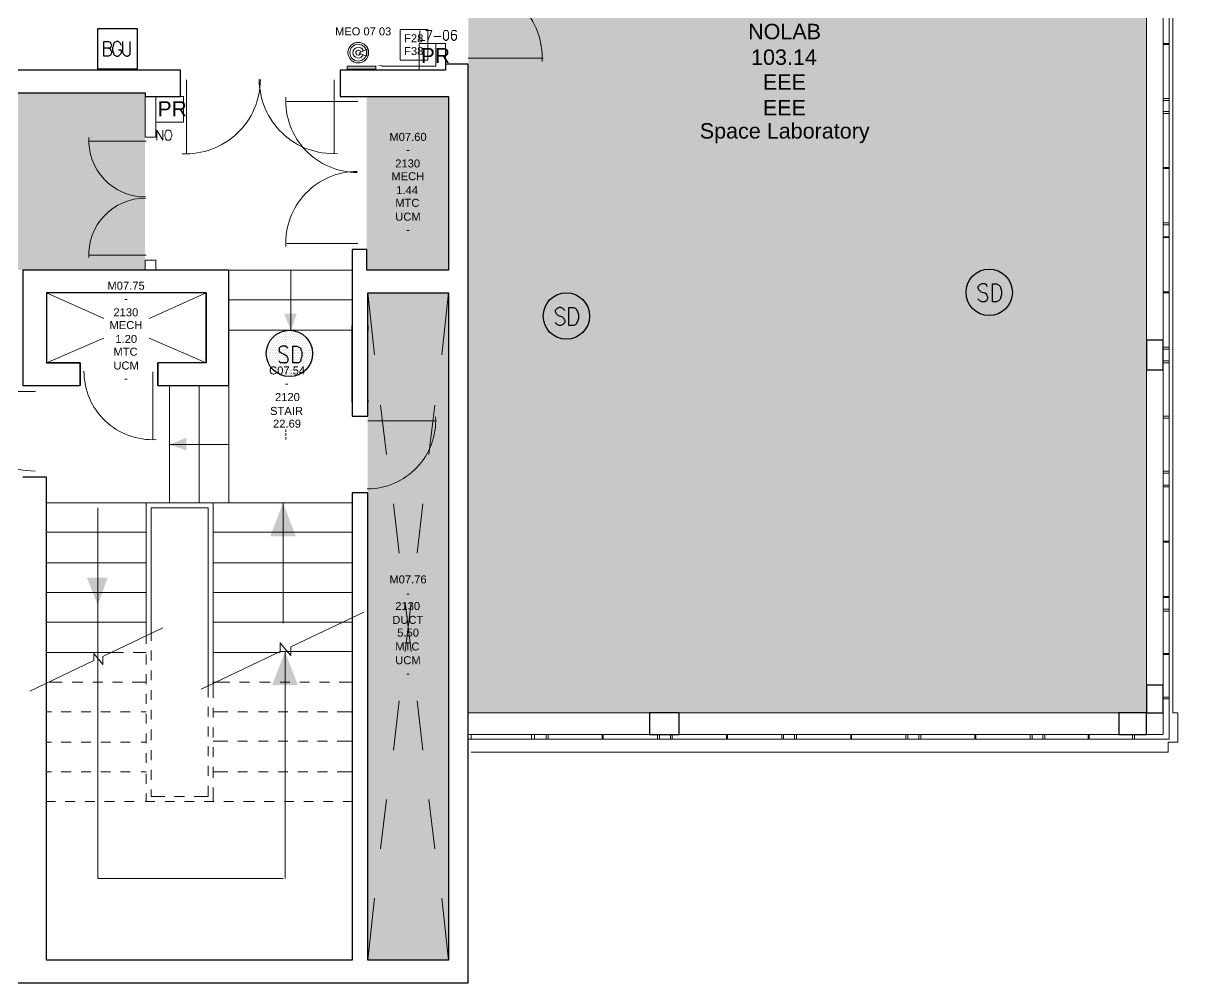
# Model space of a CAD drawing. Header units: millimetres. Extents: x 0 to 58.8, y 0 to 18.9.
# Drawn here: x 46.99 to 58.79, y 0 to 9.77 of the extents above; entities that cross this region are included whole.
import ezdxf

# ---------------------------------------------------------------- set-up
doc = ezdxf.new("R2010")
doc.units = ezdxf.units.MM
for name, color, linetype, true_color in [('PDF_014407$_ps_FIRE$DETECT', 80, 'Continuous', 0x3fff00), ('PDF_014407$_ps_FIRE_ALARM', 7, 'Continuous', 0x37dd00), ('PDF_014407$HL-TMP', 7, 'Continuous', 0x800000)]:
    doc.layers.add(name, color=color, linetype=linetype, true_color=true_color)
for name, color, linetype in [('PDF_014407$_ps_HATCH', 7, 'Continuous'), ('PDF_014407$_ps_TEXTBOLD', 2, 'Continuous'), ('PDF_014407$_ps_TEXTBOLD$FIRE', 2, 'Continuous'), ('PDF_014407$BL', 7, 'Continuous'), ('PDF_014407$DR', 7, 'Continuous'), ('PDF_014407$FI', 7, 'Continuous'), ('PDF_014407$FI-DSG', 7, 'Continuous'), ('PDF_014407$PL-STAIR', 7, 'Continuous'), ('PDF_014407$WA', 7, 'Continuous'), ('PDF_014407$WA-COL', 7, 'Continuous'), ('PDF_014407$WA-EXT', 7, 'Continuous'), ('PDF_014407$WN', 7, 'Continuous'), ('PDF_Text', 7, 'Continuous')]:
    doc.layers.add(name, color=color, linetype=linetype)
doc.styles.add('PDF ArialMT', font='arial.ttf')

msp = doc.modelspace()

# ---------------------------------------------------------------- linework, layer by layer
at = {"layer": 'PDF_014407$_ps_FIRE$DETECT', "lineweight": 25}
msp.add_lwpolyline([(48.152, 9.302), (47.751, 9.302), (47.751, 9.714), (48.152, 9.714)], close=True, dxfattribs=at)
for centre in [(56.831, 7.028), (52.524, 6.787), (49.703, 6.406)]:
    msp.add_circle(centre, 0.236, dxfattribs=at)
at = {"layer": 'PDF_014407$_ps_FIRE_ALARM', "lineweight": 0}
for points in [[(51.294, 9.292), (51.294, 9.563), (51.023, 9.563), (51.023, 9.292)], [(48.624, 8.76), (48.624, 9.021), (48.343, 9.021), (48.343, 8.76)]]:
    msp.add_lwpolyline(points, close=True, dxfattribs=at)
at = {"layer": 'PDF_014407$_ps_HATCH', "lineweight": 9}
for points in [[(49.638, 6.622), (49.638, 6.622)], [(49.658, 6.622), (49.658, 6.622)], [(49.668, 6.622), (49.668, 6.622)], [(49.688, 6.622), (49.688, 6.622)], [(49.708, 6.622), (49.708, 6.622)], [(49.728, 6.622), (49.728, 6.622)], [(49.748, 6.622), (49.748, 6.622)], [(49.768, 6.622), (49.768, 6.622)], [(49.788, 6.622), (49.788, 6.622)], [(49.497, 6.511), (49.497, 6.511)], [(49.497, 6.491), (49.497, 6.491)], [(49.507, 6.531), (49.507, 6.531)], [(49.507, 6.491), (49.507, 6.491)], [(49.517, 6.511), (49.517, 6.511)], [(49.527, 6.531), (49.527, 6.531)], [(49.527, 6.491), (49.527, 6.491)], [(49.538, 6.551), (49.538, 6.551)], [(49.538, 6.511), (49.538, 6.511)], [(49.548, 6.571), (49.548, 6.571)], [(49.548, 6.531), (49.548, 6.531)], [(49.548, 6.491), (49.548, 6.491)], [(49.558, 6.551), (49.558, 6.551)], [(49.558, 6.511), (49.558, 6.511)], [(49.568, 6.571), (49.568, 6.571)], [(49.568, 6.531), (49.568, 6.531)], [(49.568, 6.491), (49.568, 6.491)], [(49.578, 6.582), (49.578, 6.582)], [(49.578, 6.551), (49.578, 6.551)], [(49.578, 6.511), (49.578, 6.511)], [(49.588, 6.571), (49.588, 6.571)], [(49.588, 6.531), (49.588, 6.531)], [(49.588, 6.491), (49.588, 6.491)], [(49.598, 6.582), (49.598, 6.582)], [(49.598, 6.551), (49.598, 6.551)], [(49.598, 6.511), (49.598, 6.511)], [(49.608, 6.602), (49.608, 6.602)], [(49.608, 6.571), (49.608, 6.571)], [(49.608, 6.531), (49.608, 6.531)], [(49.608, 6.491), (49.608, 6.491)], [(49.618, 6.582), (49.618, 6.582)], [(49.618, 6.551), (49.618, 6.551)], [(49.618, 6.511), (49.618, 6.511)], [(49.628, 6.602), (49.628, 6.602)], [(49.628, 6.571), (49.628, 6.571)], [(49.628, 6.531), (49.628, 6.531)], [(49.628, 6.491), (49.628, 6.491)], [(49.638, 6.582), (49.638, 6.582)], [(49.638, 6.551), (49.638, 6.551)], [(49.638, 6.511), (49.638, 6.511)], [(49.648, 6.602), (49.648, 6.602)], [(49.648, 6.571), (49.648, 6.571)], [(49.648, 6.531), (49.648, 6.531)], [(49.648, 6.491), (49.648, 6.491)], [(49.658, 6.582), (49.658, 6.582)], [(49.658, 6.551), (49.658, 6.551)], [(49.658, 6.511), (49.658, 6.511)], [(49.668, 6.602), (49.668, 6.602)], [(49.668, 6.582), (49.668, 6.582)], [(49.668, 6.571), (49.668, 6.571)], [(49.668, 6.551), (49.668, 6.551)], [(49.668, 6.531), (49.668, 6.531)], [(49.668, 6.511), (49.668, 6.511)], [(49.668, 6.491), (49.668, 6.491)], [(49.678, 6.602), (49.678, 6.602)], [(49.678, 6.571), (49.678, 6.571)], [(49.678, 6.531), (49.678, 6.531)], [(49.678, 6.491), (49.678, 6.491)], [(49.688, 6.582), (49.688, 6.582)], [(49.688, 6.551), (49.688, 6.551)], [(49.688, 6.511), (49.688, 6.511)], [(49.698, 6.602), (49.698, 6.602)], [(49.698, 6.571), (49.698, 6.571)], [(49.698, 6.531), (49.698, 6.531)], [(49.698, 6.491), (49.698, 6.491)], [(49.708, 6.582), (49.708, 6.582)], [(49.708, 6.551), (49.708, 6.551)], [(49.708, 6.511), (49.708, 6.511)], [(49.718, 6.602), (49.718, 6.602)], [(49.718, 6.571), (49.718, 6.571)], [(49.718, 6.531), (49.718, 6.531)], [(49.718, 6.491), (49.718, 6.491)], [(49.728, 6.582), (49.728, 6.582)], [(49.728, 6.551), (49.728, 6.551)], [(49.728, 6.511), (49.728, 6.511)], [(49.738, 6.602), (49.738, 6.602)], [(49.738, 6.571), (49.738, 6.571)], [(49.738, 6.531), (49.738, 6.531)], [(49.738, 6.491), (49.738, 6.491)], [(49.748, 6.582), (49.748, 6.582)], [(49.748, 6.551), (49.748, 6.551)], [(49.748, 6.511), (49.748, 6.511)], [(49.758, 6.602), (49.758, 6.602)], [(49.758, 6.571), (49.758, 6.571)], [(49.758, 6.531), (49.758, 6.531)], [(49.758, 6.491), (49.758, 6.491)], [(49.768, 6.582), (49.768, 6.582)], [(49.768, 6.551), (49.768, 6.551)], [(49.768, 6.511), (49.768, 6.511)], [(49.778, 6.602), (49.778, 6.602)], [(49.778, 6.571), (49.778, 6.571)], [(49.778, 6.531), (49.778, 6.531)], [(49.778, 6.491), (49.778, 6.491)], [(49.788, 6.582), (49.788, 6.582)], [(49.788, 6.551), (49.788, 6.551)], [(49.788, 6.511), (49.788, 6.511)], [(49.799, 6.602), (49.799, 6.602)], [(49.799, 6.571), (49.799, 6.571)], [(49.799, 6.531), (49.799, 6.531)], [(49.799, 6.491), (49.799, 6.491)], [(49.809, 6.582), (49.809, 6.582)], [(49.809, 6.551), (49.809, 6.551)], [(49.809, 6.511), (49.809, 6.511)], [(49.819, 6.602), (49.819, 6.602)], [(49.819, 6.571), (49.819, 6.571)], [(49.819, 6.531), (49.819, 6.531)], [(49.819, 6.491), (49.819, 6.491)], [(49.829, 6.582), (49.829, 6.582)], [(49.829, 6.551), (49.829, 6.551)], [(49.829, 6.511), (49.829, 6.511)], [(49.839, 6.571), (49.839, 6.571)], [(49.839, 6.531), (49.839, 6.531)], [(49.839, 6.491), (49.839, 6.491)], [(49.849, 6.582), (49.849, 6.582)], [(49.849, 6.571), (49.849, 6.571)], [(49.849, 6.551), (49.849, 6.551)], [(49.849, 6.531), (49.849, 6.531)], [(49.849, 6.511), (49.849, 6.511)], [(49.849, 6.491), (49.849, 6.491)], [(49.859, 6.551), (49.859, 6.551)], [(49.859, 6.511), (49.859, 6.511)], [(49.869, 6.571), (49.869, 6.571)], [(49.869, 6.531), (49.869, 6.531)], [(49.869, 6.491), (49.869, 6.491)], [(49.879, 6.551), (49.879, 6.551)], [(49.879, 6.511), (49.879, 6.511)], [(49.889, 6.531), (49.889, 6.531)], [(49.889, 6.491), (49.889, 6.491)], [(49.899, 6.511), (49.899, 6.511)], [(49.909, 6.531), (49.909, 6.531)], [(49.909, 6.491), (49.909, 6.491)], [(49.919, 6.511), (49.919, 6.511)], [(49.929, 6.491), (49.929, 6.491)], [(49.477, 6.411), (49.477, 6.411)], [(49.477, 6.381), (49.477, 6.381)], [(49.487, 6.471), (49.487, 6.471)], [(49.487, 6.431), (49.487, 6.431)], [(49.487, 6.401), (49.487, 6.401)], [(49.497, 6.471), (49.497, 6.471)], [(49.497, 6.451), (49.497, 6.451)], [(49.497, 6.431), (49.497, 6.431)], [(49.497, 6.411), (49.497, 6.411)], [(49.497, 6.401), (49.497, 6.401)], [(49.497, 6.381), (49.497, 6.381)], [(49.507, 6.451), (49.507, 6.451)], [(49.507, 6.411), (49.507, 6.411)], [(49.507, 6.381), (49.507, 6.381)], [(49.517, 6.471), (49.517, 6.471)], [(49.517, 6.431), (49.517, 6.431)], [(49.517, 6.401), (49.517, 6.401)], [(49.527, 6.451), (49.527, 6.451)], [(49.527, 6.411), (49.527, 6.411)], [(49.527, 6.381), (49.527, 6.381)], [(49.538, 6.471), (49.538, 6.471)], [(49.538, 6.431), (49.538, 6.431)], [(49.538, 6.401), (49.538, 6.401)], [(49.548, 6.451), (49.548, 6.451)], [(49.548, 6.411), (49.548, 6.411)], [(49.548, 6.381), (49.548, 6.381)], [(49.558, 6.471), (49.558, 6.471)], [(49.558, 6.431), (49.558, 6.431)], [(49.558, 6.401), (49.558, 6.401)], [(49.568, 6.451), (49.568, 6.451)], [(49.568, 6.411), (49.568, 6.411)], [(49.568, 6.381), (49.568, 6.381)], [(49.578, 6.471), (49.578, 6.471)], [(49.578, 6.431), (49.578, 6.431)], [(49.578, 6.401), (49.578, 6.401)], [(49.588, 6.451), (49.588, 6.451)], [(49.588, 6.411), (49.588, 6.411)], [(49.588, 6.381), (49.588, 6.381)], [(49.598, 6.471), (49.598, 6.471)], [(49.598, 6.431), (49.598, 6.431)], [(49.598, 6.401), (49.598, 6.401)], [(49.608, 6.451), (49.608, 6.451)], [(49.608, 6.411), (49.608, 6.411)], [(49.608, 6.381), (49.608, 6.381)], [(49.618, 6.471), (49.618, 6.471)], [(49.618, 6.431), (49.618, 6.431)], [(49.618, 6.401), (49.618, 6.401)], [(49.628, 6.451), (49.628, 6.451)], [(49.628, 6.411), (49.628, 6.411)], [(49.628, 6.381), (49.628, 6.381)], [(49.638, 6.471), (49.638, 6.471)], [(49.638, 6.431), (49.638, 6.431)], [(49.638, 6.401), (49.638, 6.401)], [(49.648, 6.451), (49.648, 6.451)], [(49.648, 6.411), (49.648, 6.411)], [(49.648, 6.381), (49.648, 6.381)], [(49.658, 6.471), (49.658, 6.471)], [(49.658, 6.431), (49.658, 6.431)], [(49.658, 6.401), (49.658, 6.401)], [(49.668, 6.471), (49.668, 6.471)], [(49.668, 6.451), (49.668, 6.451)], [(49.668, 6.431), (49.668, 6.431)], [(49.668, 6.411), (49.668, 6.411)], [(49.668, 6.401), (49.668, 6.401)], [(49.668, 6.381), (49.668, 6.381)], [(49.678, 6.451), (49.678, 6.451)], [(49.678, 6.411), (49.678, 6.411)], [(49.678, 6.381), (49.678, 6.381)], [(49.688, 6.471), (49.688, 6.471)], [(49.688, 6.431), (49.688, 6.431)], [(49.688, 6.401), (49.688, 6.401)], [(49.698, 6.451), (49.698, 6.451)], [(49.698, 6.411), (49.698, 6.411)], [(49.698, 6.381), (49.698, 6.381)], [(49.708, 6.471), (49.708, 6.471)], [(49.708, 6.431), (49.708, 6.431)], [(49.708, 6.401), (49.708, 6.401)], [(49.718, 6.451), (49.718, 6.451)], [(49.718, 6.411), (49.718, 6.411)], [(49.718, 6.381), (49.718, 6.381)], [(49.728, 6.471), (49.728, 6.471)], [(49.728, 6.431), (49.728, 6.431)], [(49.728, 6.401), (49.728, 6.401)], [(49.738, 6.451), (49.738, 6.451)], [(49.738, 6.411), (49.738, 6.411)], [(49.738, 6.381), (49.738, 6.381)], [(49.748, 6.471), (49.748, 6.471)], [(49.748, 6.431), (49.748, 6.431)], [(49.748, 6.401), (49.748, 6.401)], [(49.758, 6.451), (49.758, 6.451)], [(49.758, 6.411), (49.758, 6.411)], [(49.758, 6.381), (49.758, 6.381)], [(49.768, 6.471), (49.768, 6.471)], [(49.768, 6.431), (49.768, 6.431)], [(49.768, 6.401), (49.768, 6.401)], [(49.778, 6.451), (49.778, 6.451)], [(49.778, 6.411), (49.778, 6.411)], [(49.778, 6.381), (49.778, 6.381)], [(49.788, 6.471), (49.788, 6.471)], [(49.788, 6.431), (49.788, 6.431)], [(49.788, 6.401), (49.788, 6.401)], [(49.799, 6.451), (49.799, 6.451)], [(49.799, 6.411), (49.799, 6.411)], [(49.799, 6.381), (49.799, 6.381)], [(49.809, 6.471), (49.809, 6.471)], [(49.809, 6.431), (49.809, 6.431)], [(49.809, 6.401), (49.809, 6.401)], [(49.819, 6.451), (49.819, 6.451)], [(49.819, 6.411), (49.819, 6.411)], [(49.819, 6.381), (49.819, 6.381)], [(49.829, 6.471), (49.829, 6.471)], [(49.829, 6.431), (49.829, 6.431)], [(49.829, 6.401), (49.829, 6.401)], [(49.839, 6.451), (49.839, 6.451)], [(49.839, 6.411), (49.839, 6.411)], [(49.839, 6.381), (49.839, 6.381)], [(49.849, 6.471), (49.849, 6.471)], [(49.849, 6.451), (49.849, 6.451)], [(49.849, 6.431), (49.849, 6.431)], [(49.849, 6.411), (49.849, 6.411)], [(49.849, 6.401), (49.849, 6.401)], [(49.849, 6.381), (49.849, 6.381)], [(49.859, 6.471), (49.859, 6.471)], [(49.859, 6.431), (49.859, 6.431)], [(49.859, 6.401), (49.859, 6.401)], [(49.869, 6.451), (49.869, 6.451)], [(49.869, 6.411), (49.869, 6.411)], [(49.869, 6.381), (49.869, 6.381)], [(49.879, 6.471), (49.879, 6.471)], [(49.879, 6.431), (49.879, 6.431)], [(49.879, 6.401), (49.879, 6.401)], [(49.889, 6.451), (49.889, 6.451)], [(49.889, 6.411), (49.889, 6.411)], [(49.889, 6.381), (49.889, 6.381)], [(49.899, 6.471), (49.899, 6.471)], [(49.899, 6.431), (49.899, 6.431)], [(49.899, 6.401), (49.899, 6.401)], [(49.909, 6.451), (49.909, 6.451)], [(49.909, 6.411), (49.909, 6.411)], [(49.909, 6.381), (49.909, 6.381)], [(49.919, 6.471), (49.919, 6.471)], [(49.919, 6.431), (49.919, 6.431)], [(49.919, 6.401), (49.919, 6.401)], [(49.929, 6.451), (49.929, 6.451)], [(49.929, 6.411), (49.929, 6.411)], [(49.929, 6.381), (49.929, 6.381)], [(49.939, 6.471), (49.939, 6.471)], [(49.939, 6.431), (49.939, 6.431)], [(49.939, 6.401), (49.939, 6.401)], [(49.949, 6.411), (49.949, 6.411)], [(49.949, 6.381), (49.949, 6.381)], [(49.487, 6.361), (49.487, 6.361)], [(49.487, 6.321), (49.487, 6.321)], [(49.497, 6.361), (49.497, 6.361)], [(49.497, 6.341), (49.497, 6.341)], [(49.497, 6.321), (49.497, 6.321)], [(49.497, 6.3), (49.497, 6.3)], [(49.497, 6.28), (49.497, 6.28)], [(49.507, 6.341), (49.507, 6.341)], [(49.507, 6.3), (49.507, 6.3)], [(49.507, 6.26), (49.507, 6.26)], [(49.517, 6.361), (49.517, 6.361)], [(49.517, 6.321), (49.517, 6.321)], [(49.517, 6.28), (49.517, 6.28)], [(49.527, 6.341), (49.527, 6.341)], [(49.527, 6.3), (49.527, 6.3)], [(49.527, 6.26), (49.527, 6.26)], [(49.538, 6.361), (49.538, 6.361)], [(49.538, 6.321), (49.538, 6.321)], [(49.538, 6.28), (49.538, 6.28)], [(49.548, 6.341), (49.548, 6.341)], [(49.548, 6.3), (49.548, 6.3)], [(49.548, 6.26), (49.548, 6.26)], [(49.558, 6.361), (49.558, 6.361)], [(49.558, 6.321), (49.558, 6.321)], [(49.558, 6.28), (49.558, 6.28)], [(49.568, 6.341), (49.568, 6.341)], [(49.568, 6.3), (49.568, 6.3)], [(49.568, 6.26), (49.568, 6.26)], [(49.578, 6.361), (49.578, 6.361)], [(49.578, 6.321), (49.578, 6.321)], [(49.578, 6.28), (49.578, 6.28)], [(49.588, 6.341), (49.588, 6.341)], [(49.588, 6.3), (49.588, 6.3)], [(49.588, 6.26), (49.588, 6.26)], [(49.598, 6.361), (49.598, 6.361)], [(49.598, 6.321), (49.598, 6.321)], [(49.598, 6.28), (49.598, 6.28)], [(49.608, 6.341), (49.608, 6.341)], [(49.608, 6.3), (49.608, 6.3)], [(49.608, 6.26), (49.608, 6.26)], [(49.618, 6.361), (49.618, 6.361)], [(49.618, 6.321), (49.618, 6.321)], [(49.618, 6.28), (49.618, 6.28)], [(49.628, 6.341), (49.628, 6.341)], [(49.628, 6.3), (49.628, 6.3)], [(49.628, 6.26), (49.628, 6.26)], [(49.638, 6.361), (49.638, 6.361)], [(49.638, 6.321), (49.638, 6.321)], [(49.638, 6.28), (49.638, 6.28)], [(49.648, 6.341), (49.648, 6.341)], [(49.648, 6.3), (49.648, 6.3)], [(49.648, 6.26), (49.648, 6.26)], [(49.658, 6.361), (49.658, 6.361)], [(49.658, 6.321), (49.658, 6.321)], [(49.658, 6.28), (49.658, 6.28)], [(49.668, 6.361), (49.668, 6.361)], [(49.668, 6.341), (49.668, 6.341)], [(49.668, 6.321), (49.668, 6.321)], [(49.668, 6.3), (49.668, 6.3)], [(49.668, 6.28), (49.668, 6.28)], [(49.668, 6.26), (49.668, 6.26)], [(49.678, 6.341), (49.678, 6.341)], [(49.678, 6.3), (49.678, 6.3)], [(49.678, 6.26), (49.678, 6.26)], [(49.688, 6.361), (49.688, 6.361)], [(49.688, 6.321), (49.688, 6.321)], [(49.688, 6.28), (49.688, 6.28)], [(49.698, 6.341), (49.698, 6.341)], [(49.698, 6.3), (49.698, 6.3)], [(49.698, 6.26), (49.698, 6.26)], [(49.708, 6.361), (49.708, 6.361)], [(49.708, 6.321), (49.708, 6.321)], [(49.708, 6.28), (49.708, 6.28)], [(49.718, 6.341), (49.718, 6.341)], [(49.718, 6.3), (49.718, 6.3)], [(49.718, 6.26), (49.718, 6.26)], [(49.728, 6.361), (49.728, 6.361)], [(49.728, 6.321), (49.728, 6.321)], [(49.728, 6.28), (49.728, 6.28)], [(49.738, 6.341), (49.738, 6.341)], [(49.738, 6.3), (49.738, 6.3)], [(49.738, 6.26), (49.738, 6.26)], [(49.748, 6.361), (49.748, 6.361)], [(49.748, 6.321), (49.748, 6.321)], [(49.748, 6.28), (49.748, 6.28)], [(49.758, 6.341), (49.758, 6.341)], [(49.758, 6.3), (49.758, 6.3)], [(49.758, 6.26), (49.758, 6.26)], [(49.768, 6.361), (49.768, 6.361)], [(49.768, 6.321), (49.768, 6.321)], [(49.768, 6.28), (49.768, 6.28)], [(49.778, 6.341), (49.778, 6.341)], [(49.778, 6.3), (49.778, 6.3)], [(49.778, 6.26), (49.778, 6.26)], [(49.788, 6.361), (49.788, 6.361)], [(49.788, 6.321), (49.788, 6.321)], [(49.788, 6.28), (49.788, 6.28)], [(49.799, 6.341), (49.799, 6.341)], [(49.799, 6.3), (49.799, 6.3)], [(49.799, 6.26), (49.799, 6.26)], [(49.809, 6.361), (49.809, 6.361)], [(49.809, 6.321), (49.809, 6.321)], [(49.809, 6.28), (49.809, 6.28)], [(49.819, 6.341), (49.819, 6.341)], [(49.819, 6.3), (49.819, 6.3)], [(49.819, 6.26), (49.819, 6.26)], [(49.829, 6.361), (49.829, 6.361)], [(49.829, 6.321), (49.829, 6.321)], [(49.829, 6.28), (49.829, 6.28)], [(49.839, 6.341), (49.839, 6.341)], [(49.839, 6.3), (49.839, 6.3)], [(49.839, 6.26), (49.839, 6.26)], [(49.849, 6.361), (49.849, 6.361)], [(49.849, 6.341), (49.849, 6.341)], [(49.849, 6.321), (49.849, 6.321)], [(49.849, 6.3), (49.849, 6.3)], [(49.849, 6.28), (49.849, 6.28)], [(49.849, 6.26), (49.849, 6.26)], [(49.859, 6.361), (49.859, 6.361)], [(49.859, 6.321), (49.859, 6.321)], [(49.859, 6.28), (49.859, 6.28)], [(49.869, 6.341), (49.869, 6.341)], [(49.869, 6.3), (49.869, 6.3)], [(49.869, 6.26), (49.869, 6.26)], [(49.879, 6.361), (49.879, 6.361)], [(49.879, 6.321), (49.879, 6.321)], [(49.879, 6.28), (49.879, 6.28)], [(49.889, 6.341), (49.889, 6.341)], [(49.889, 6.3), (49.889, 6.3)], [(49.889, 6.26), (49.889, 6.26)], [(49.899, 6.361), (49.899, 6.361)], [(49.899, 6.321), (49.899, 6.321)], [(49.899, 6.28), (49.899, 6.28)], [(49.909, 6.341), (49.909, 6.341)], [(49.909, 6.3), (49.909, 6.3)], [(49.909, 6.26), (49.909, 6.26)], [(49.919, 6.361), (49.919, 6.361)], [(49.919, 6.321), (49.919, 6.321)], [(49.919, 6.28), (49.919, 6.28)], [(49.929, 6.341), (49.929, 6.341)], [(49.929, 6.3), (49.929, 6.3)], [(49.939, 6.361), (49.939, 6.361)], [(49.939, 6.321), (49.939, 6.321)], [(49.538, 6.24), (49.538, 6.24)], [(49.548, 6.23), (49.548, 6.23)], [(49.558, 6.24), (49.558, 6.24)], [(49.568, 6.23), (49.568, 6.23)], [(49.578, 6.24), (49.578, 6.24)], [(49.578, 6.21), (49.578, 6.21)], [(49.588, 6.23), (49.588, 6.23)], [(49.598, 6.24), (49.598, 6.24)], [(49.598, 6.21), (49.598, 6.21)], [(49.608, 6.23), (49.608, 6.23)], [(49.608, 6.19), (49.608, 6.19)], [(49.618, 6.24), (49.618, 6.24)], [(49.618, 6.21), (49.618, 6.21)], [(49.628, 6.23), (49.628, 6.23)], [(49.628, 6.19), (49.628, 6.19)], [(49.638, 6.24), (49.638, 6.24)], [(49.638, 6.21), (49.638, 6.21)], [(49.638, 6.17), (49.638, 6.17)], [(49.648, 6.23), (49.648, 6.23)], [(49.648, 6.19), (49.648, 6.19)], [(49.658, 6.24), (49.658, 6.24)], [(49.658, 6.21), (49.658, 6.21)], [(49.658, 6.17), (49.658, 6.17)], [(49.668, 6.24), (49.668, 6.24)], [(49.668, 6.23), (49.668, 6.23)], [(49.668, 6.21), (49.668, 6.21)], [(49.668, 6.19), (49.668, 6.19)], [(49.668, 6.17), (49.668, 6.17)], [(49.678, 6.23), (49.678, 6.23)], [(49.678, 6.19), (49.678, 6.19)], [(49.688, 6.24), (49.688, 6.24)], [(49.688, 6.21), (49.688, 6.21)], [(49.688, 6.17), (49.688, 6.17)], [(49.698, 6.23), (49.698, 6.23)], [(49.698, 6.19), (49.698, 6.19)], [(49.708, 6.24), (49.708, 6.24)], [(49.708, 6.21), (49.708, 6.21)], [(49.708, 6.17), (49.708, 6.17)], [(49.718, 6.23), (49.718, 6.23)], [(49.718, 6.19), (49.718, 6.19)], [(49.728, 6.24), (49.728, 6.24)], [(49.728, 6.21), (49.728, 6.21)], [(49.728, 6.17), (49.728, 6.17)], [(49.738, 6.23), (49.738, 6.23)], [(49.738, 6.19), (49.738, 6.19)], [(49.748, 6.24), (49.748, 6.24)], [(49.748, 6.21), (49.748, 6.21)], [(49.748, 6.17), (49.748, 6.17)], [(49.758, 6.23), (49.758, 6.23)], [(49.758, 6.19), (49.758, 6.19)], [(49.768, 6.24), (49.768, 6.24)], [(49.768, 6.21), (49.768, 6.21)], [(49.768, 6.17), (49.768, 6.17)], [(49.778, 6.23), (49.778, 6.23)], [(49.778, 6.19), (49.778, 6.19)], [(49.788, 6.24), (49.788, 6.24)], [(49.788, 6.21), (49.788, 6.21)], [(49.788, 6.17), (49.788, 6.17)], [(49.799, 6.23), (49.799, 6.23)], [(49.799, 6.19), (49.799, 6.19)], [(49.809, 6.24), (49.809, 6.24)], [(49.809, 6.21), (49.809, 6.21)], [(49.819, 6.23), (49.819, 6.23)], [(49.819, 6.19), (49.819, 6.19)], [(49.829, 6.24), (49.829, 6.24)], [(49.829, 6.21), (49.829, 6.21)], [(49.839, 6.23), (49.839, 6.23)], [(49.849, 6.24), (49.849, 6.24)], [(49.849, 6.23), (49.849, 6.23)], [(49.849, 6.21), (49.849, 6.21)], [(49.859, 6.24), (49.859, 6.24)], [(49.869, 6.23), (49.869, 6.23)], [(49.879, 6.24), (49.879, 6.24)]]:
    msp.add_lwpolyline(points, dxfattribs=at)
at = {"layer": 'PDF_014407$_ps_TEXTBOLD', "lineweight": 25}
for points in [[(47.861, 9.513), (47.881, 9.503), (47.881, 9.493), (47.891, 9.483), (47.891, 9.463), (47.881, 9.443), (47.861, 9.432), (47.811, 9.432), (47.811, 9.583), (47.861, 9.583), (47.881, 9.573), (47.881, 9.563), (47.891, 9.553), (47.891, 9.543), (47.881, 9.523), (47.881, 9.513), (47.861, 9.513), (47.811, 9.513)], [(47.992, 9.543), (47.982, 9.563), (47.972, 9.573), (47.961, 9.583), (47.941, 9.583), (47.921, 9.573), (47.911, 9.563), (47.911, 9.543), (47.901, 9.523), (47.901, 9.493), (47.911, 9.463), (47.911, 9.453), (47.921, 9.443), (47.941, 9.432), (47.961, 9.432), (47.972, 9.443), (47.982, 9.453), (47.992, 9.463), (47.992, 9.493), (47.961, 9.493)], [(48.002, 9.583), (48.002, 9.473), (48.012, 9.453), (48.022, 9.443), (48.042, 9.432), (48.052, 9.432), (48.072, 9.443), (48.082, 9.453), (48.082, 9.473), (48.082, 9.583)], [(56.815, 7.083), (56.805, 7.104), (56.785, 7.114), (56.755, 7.114), (56.735, 7.104), (56.715, 7.083), (56.715, 7.073), (56.725, 7.053), (56.735, 7.043), (56.745, 7.033), (56.785, 7.023), (56.805, 7.013), (56.805, 7.003), (56.815, 6.983), (56.815, 6.963), (56.805, 6.943), (56.785, 6.933), (56.755, 6.933), (56.735, 6.943), (56.715, 6.963)], [(52.509, 6.843), (52.489, 6.863), (52.469, 6.873), (52.449, 6.873), (52.429, 6.863), (52.409, 6.843), (52.409, 6.832), (52.419, 6.812), (52.429, 6.802), (52.439, 6.792), (52.479, 6.782), (52.489, 6.772), (52.499, 6.762), (52.509, 6.742), (52.509, 6.722), (52.489, 6.702), (52.469, 6.692), (52.449, 6.692), (52.429, 6.702), (52.409, 6.722)], [(49.688, 6.461), (49.678, 6.471), (49.658, 6.481), (49.628, 6.481), (49.608, 6.471), (49.598, 6.461), (49.598, 6.441), (49.598, 6.421), (49.608, 6.421), (49.618, 6.411), (49.658, 6.391), (49.678, 6.381), (49.678, 6.371), (49.688, 6.361), (49.688, 6.331), (49.678, 6.31), (49.658, 6.31), (49.628, 6.31), (49.608, 6.31), (49.598, 6.331)]]:
    msp.add_lwpolyline(points, dxfattribs=at)
for points in [[(56.866, 6.933), (56.866, 7.114), (56.906, 7.114), (56.926, 7.104), (56.946, 7.083), (56.946, 7.073), (56.956, 7.043), (56.956, 7.003), (56.946, 6.973), (56.946, 6.963), (56.926, 6.943), (56.906, 6.933)], [(52.549, 6.692), (52.549, 6.873), (52.599, 6.873), (52.619, 6.863), (52.629, 6.843), (52.639, 6.832), (52.649, 6.802), (52.649, 6.762), (52.639, 6.732), (52.629, 6.722), (52.619, 6.702), (52.599, 6.692)], [(49.738, 6.31), (49.738, 6.481), (49.778, 6.481), (49.799, 6.471), (49.819, 6.461), (49.819, 6.441), (49.829, 6.421), (49.829, 6.371), (49.819, 6.351), (49.819, 6.331), (49.799, 6.31), (49.778, 6.31)]]:
    msp.add_lwpolyline(points, close=True, dxfattribs=at)
at = {"layer": 'PDF_014407$_ps_TEXTBOLD$FIRE', "lineweight": 20}
for points in [[(51.033, 9.693), (51.033, 9.593), (51.083, 9.593)], [(51.114, 9.593), (51.154, 9.693), (51.093, 9.693)], [(51.405, 9.683), (51.395, 9.693), (51.385, 9.693), (51.375, 9.693), (51.365, 9.693), (51.354, 9.673), (51.354, 9.653), (51.354, 9.623), (51.354, 9.613), (51.365, 9.603), (51.375, 9.593), (51.385, 9.593), (51.395, 9.603), (51.405, 9.613), (51.405, 9.623), (51.405, 9.643), (51.395, 9.653), (51.385, 9.653), (51.375, 9.653), (51.365, 9.653), (51.354, 9.643), (51.354, 9.623)], [(51.174, 9.633), (51.244, 9.633)], [(48.353, 8.579), (48.353, 8.68), (48.413, 8.579), (48.413, 8.68)]]:
    msp.add_lwpolyline(points, dxfattribs=at)
for points in [[(51.294, 9.693), (51.284, 9.693), (51.274, 9.673), (51.274, 9.653), (51.274, 9.633), (51.274, 9.613), (51.284, 9.603), (51.294, 9.593), (51.304, 9.593), (51.314, 9.603), (51.324, 9.613), (51.324, 9.633), (51.324, 9.653), (51.324, 9.673), (51.314, 9.693), (51.304, 9.693)], [(48.463, 8.68), (48.453, 8.68), (48.443, 8.67), (48.443, 8.66), (48.433, 8.639), (48.433, 8.619), (48.443, 8.599), (48.443, 8.589), (48.453, 8.579), (48.463, 8.579), (48.473, 8.579), (48.483, 8.579), (48.494, 8.589), (48.494, 8.599), (48.504, 8.619), (48.504, 8.639), (48.494, 8.66), (48.494, 8.67), (48.483, 8.68), (48.473, 8.68)]]:
    msp.add_lwpolyline(points, close=True, dxfattribs=at)
at = {"layer": 'PDF_014407$BL', "lineweight": 9}
for points in [[(51.555, 2.345), (58.653, 2.345), (58.653, 2.446), (58.753, 2.446), (58.753, 2.747), (58.703, 2.747), (58.703, 17.634), (58.793, 17.634), (58.793, 18.035), (3.119, 18.035)], [(51.053, 17.634), (58.432, 17.634), (58.432, 2.747)], [(47.229, 7.023), (47.811, 6.762)], [(48.855, 7.023), (48.273, 6.762)], [(50.501, 7.023), (50.571, 6.391)], [(51.254, 6.391), (51.324, 7.023)], [(47.811, 6.561), (47.229, 6.31)], [(48.273, 6.561), (48.855, 6.31)], [(50.632, 5.879), (50.692, 5.377)], [(51.124, 5.377), (51.184, 5.879)], [(50.762, 4.875), (50.822, 4.373)], [(51.003, 4.373), (51.063, 4.875)], [(50.883, 3.871), (50.943, 3.369)], [(50.883, 3.369), (50.943, 3.871)], [(50.762, 2.365), (50.822, 2.867)], [(51.003, 2.867), (51.063, 2.365)], [(58.442, 2.747), (51.525, 2.747)], [(50.632, 1.362), (50.692, 1.863)], [(51.124, 1.863), (51.184, 1.362)], [(50.501, 0.227), (50.571, 0.86)], [(51.254, 0.86), (51.324, 0.227)]]:
    msp.add_lwpolyline(points, dxfattribs=at)
at = {"layer": 'PDF_014407$DR', "lineweight": 0}
msp.add_lwpolyline([(52.276, 9.38, 0.429403), (51.519, 10.177, 0.429403), (52.276, 10.974)], format="xyb", dxfattribs=at)
for points in [[(51.525, 9.412), (52.288, 9.412), (51.525, 9.412)], [(48.654, 9.192), (48.654, 8.439), (48.654, 9.192)], [(50.16, 9.192), (50.16, 8.439), (50.16, 9.192)], [(50.401, 8.971), (49.678, 8.971), (50.401, 8.971)], [(48.243, 8.569), (47.66, 8.569), (48.243, 8.569)], [(50.401, 7.525), (49.678, 7.525), (50.401, 7.525)], [(48.243, 7.405), (47.66, 7.405), (48.243, 7.405)], [(48.313, 6.22), (48.313, 5.527), (48.313, 6.22)], [(47.118, 6.019), (46.305, 6.019), (47.118, 6.019)], [(50.501, 5.718), (51.194, 5.718), (50.501, 5.718)]]:
    msp.add_lwpolyline(points, dxfattribs=at)
for centre, radius, start, end in [((48.649, 9.197), 0.758, 267.0448, 359.9999), ((50.153, 9.198), 0.758, 180, 272.9553), ((50.394, 8.977), 0.728, 177.0447, 270), ((48.236, 8.576), 0.577, 177.0447, 270), ((50.394, 7.532), 0.728, 90, 182.9553), ((48.236, 7.411), 0.577, 90, 182.9553), ((48.308, 6.225), 0.698, 180.0001, 272.9552), ((47.112, 6.026), 0.818, 177.0447, 270), ((50.495, 5.725), 0.698, 270, 2.9553)]:
    msp.add_arc(centre, radius, start, end, dxfattribs=at)
at = {"layer": 'PDF_014407$FI', "lineweight": 9}
msp.add_lwpolyline([(50.491, 9.432), (50.411, 9.463), (50.491, 9.503)], close=True, dxfattribs=at)
for radius in [0.105, 0.0853]:
    msp.add_circle((50.404, 9.469), radius, dxfattribs=at)
for radius, start, end in [(0.0552, 22.7691, 337.2309), (0.0251, 22.7694, 337.2306)]:
    msp.add_arc((50.404, 9.469), radius, start, end, dxfattribs=at)
at = {"layer": 'PDF_014407$FI-DSG', "lineweight": 9}
for points in [[(50.832, 9.704), (51.114, 9.704), (51.114, 9.392), (50.832, 9.392)], [(50.29, 9.332), (50.582, 9.332), (50.582, 9.302), (50.29, 9.302)]]:
    msp.add_lwpolyline(points, close=True, dxfattribs=at)
msp.add_lwpolyline([(50.642, 9.332), (51.194, 9.332), (51.194, 9.563), (51.114, 9.563)], dxfattribs=at)
at = {"layer": 'PDF_014407$FI-DSG', "transparency": 33554559}
for points in [[(50.582, 9.332), (50.29, 9.332), (50.582, 9.302)], [(50.29, 9.332), (50.582, 9.302), (50.29, 9.302)], [(50.642, 9.332), (50.582, 9.332), (50.642, 9.342)]]:
    msp.add_solid(points, dxfattribs=at)
at = {"layer": 'PDF_014407$HL-TMP', "transparency": 33554559}
for points in [[(58.432, 11.34), (51.525, 11.34), (58.432, 9.021)], [(51.525, 11.34), (58.432, 9.021), (51.525, 9.021)], [(58.432, 9.021), (51.525, 9.021), (58.432, 7.254)], [(51.525, 9.021), (58.432, 7.254), (51.525, 7.254)], [(58.432, 7.254), (51.525, 7.254), (58.432, 2.747)], [(51.525, 7.254), (58.432, 2.747), (51.525, 2.747)]]:
    msp.add_solid(points, dxfattribs=at)
at = {"layer": 'PDF_014407$HL-TMP', "color": 191, "true_color": 0xbb77ff, "transparency": 33554559}
for points in [[(48.233, 9.061), (39.911, 9.061), (48.233, 7.254)], [(39.911, 9.061), (48.233, 7.254), (39.911, 7.254)], [(51.324, 9.021), (50.491, 9.021), (51.324, 7.254)], [(50.491, 9.021), (51.324, 7.254), (50.491, 7.254)], [(50.501, 7.023), (51.324, 7.023), (51.324, 7.023)], [(51.324, 7.023), (50.501, 7.023), (51.324, 0.227)], [(50.501, 7.023), (51.324, 0.227), (50.501, 0.227)]]:
    msp.add_solid(points, dxfattribs=at)
at = {"layer": 'PDF_014407$PL-STAIR', "lineweight": 9}
for points in [[(49.086, 7.254), (50.341, 7.254)], [(49.718, 6.642), (49.718, 7.254)], [(49.086, 6.953), (50.341, 6.953)], [(49.086, 6.642), (50.341, 6.642)], [(48.483, 6.08), (48.483, 4.885)], [(48.785, 6.08), (48.785, 4.885)], [(49.086, 6.08), (49.086, 4.885)], [(48.483, 5.477), (49.086, 5.477)], [(47.229, 4.885), (48.925, 4.885)], [(48.243, 4.885), (48.243, 3.53), (48.243, 3.45)], [(50.341, 4.885), (48.925, 4.885), (48.925, 3.038), (48.925, 2.897)], [(49.638, 4.885), (49.638, 3.66)], [(49.638, 1.06), (47.751, 1.06), (47.751, 3.058), (47.751, 3.841), (47.751, 4.835)], [(48.293, 3.48), (48.293, 3.55), (48.293, 4.835), (48.875, 4.835), (48.875, 3.018), (48.875, 2.907)], [(47.229, 4.584), (48.243, 4.584)], [(48.925, 4.584), (50.341, 4.584)], [(47.229, 4.273), (48.243, 4.273)], [(48.925, 4.273), (50.341, 4.273)], [(47.229, 3.972), (48.243, 3.972)], [(48.925, 3.972), (50.341, 3.972)], [(47.229, 3.67), (48.243, 3.67)], [(50.461, 3.771), (49.718, 3.419), (49.718, 3.329), (49.668, 3.389), (49.608, 3.46), (49.608, 3.369), (48.805, 2.988)], [(48.925, 3.67), (50.24, 3.67), (50.341, 3.67)], [(48.413, 3.61), (47.801, 3.319), (47.801, 3.239), (47.711, 3.349), (47.711, 3.279), (47.058, 2.968)], [(47.229, 3.359), (47.891, 3.359), (48.012, 3.359)], [(48.112, 3.359), (48.243, 3.359)], [(48.243, 3.339), (48.243, 3.239)], [(48.293, 3.379), (48.293, 3.279)], [(48.925, 3.359), (49.608, 3.359)], [(49.608, 3.369), (50.341, 3.369)], [(49.658, 2.145), (49.658, 3.369), (49.658, 1.06)], [(48.243, 3.138), (48.243, 3.038)], [(48.293, 3.178), (48.293, 3.078)], [(47.259, 3.058), (47.389, 3.058)], [(47.49, 3.058), (47.6, 3.058)], [(47.7, 3.058), (47.801, 3.058)], [(47.901, 3.058), (48.002, 3.058)], [(48.102, 3.058), (48.243, 3.058)], [(48.293, 2.978), (48.293, 2.877)], [(48.925, 3.058), (48.965, 3.058), (49.096, 3.058)], [(49.196, 3.058), (49.297, 3.058)], [(49.397, 3.058), (49.507, 3.058)], [(49.608, 3.058), (49.708, 3.058)], [(49.809, 3.058), (49.909, 3.058)], [(50.009, 3.058), (50.11, 3.058)], [(50.21, 3.058), (50.341, 3.058)], [(48.243, 2.938), (48.243, 2.837)], [(47.229, 2.757), (47.279, 2.757)], [(47.379, 2.757), (47.48, 2.757)], [(47.58, 2.757), (47.68, 2.757)], [(47.781, 2.757), (47.881, 2.757)], [(47.982, 2.757), (48.082, 2.757)], [(48.192, 2.757), (48.243, 2.757)], [(48.243, 2.737), (48.243, 2.636)], [(48.293, 2.777), (48.293, 2.677)], [(48.875, 2.807), (48.875, 2.707)], [(48.925, 2.797), (48.925, 2.697)], [(48.925, 2.757), (49.076, 2.757)], [(49.176, 2.757), (49.277, 2.757)], [(49.387, 2.757), (49.487, 2.757)], [(49.588, 2.757), (49.688, 2.757)], [(49.788, 2.757), (49.889, 2.757)], [(49.989, 2.757), (50.09, 2.757)], [(50.19, 2.757), (50.341, 2.757)], [(48.875, 2.606), (48.875, 2.506)], [(48.243, 2.536), (48.243, 2.436)], [(48.293, 2.576), (48.293, 2.466)], [(48.925, 2.596), (48.925, 2.496)], [(47.229, 2.446), (47.279, 2.446)], [(47.379, 2.446), (47.48, 2.446)], [(47.58, 2.446), (47.68, 2.446)], [(47.781, 2.446), (47.881, 2.446)], [(47.982, 2.446), (48.082, 2.446)], [(48.192, 2.446), (48.243, 2.446)], [(48.293, 2.365), (48.293, 2.265)], [(48.875, 2.406), (48.875, 2.305)], [(48.925, 2.456), (49.076, 2.456)], [(48.925, 2.395), (48.925, 2.295)], [(49.176, 2.456), (49.277, 2.456)], [(49.387, 2.456), (49.487, 2.456)], [(49.588, 2.456), (49.688, 2.456)], [(49.788, 2.456), (49.889, 2.456)], [(49.989, 2.456), (50.09, 2.456)], [(50.19, 2.456), (50.341, 2.456)], [(48.243, 2.335), (48.243, 2.235)], [(47.229, 2.145), (47.279, 2.145)], [(47.379, 2.145), (47.48, 2.145)], [(47.58, 2.145), (47.68, 2.145)], [(47.781, 2.145), (47.881, 2.145)], [(47.982, 2.145), (48.082, 2.145)], [(48.192, 2.145), (48.243, 2.145)], [(48.243, 2.124), (48.243, 2.024)], [(48.293, 2.165), (48.293, 2.064)], [(48.875, 2.205), (48.875, 2.104)], [(48.925, 2.195), (48.925, 2.084)], [(48.925, 2.145), (49.076, 2.145)], [(49.176, 2.145), (49.277, 2.145)], [(49.387, 2.145), (49.487, 2.145)], [(49.588, 2.145), (49.688, 2.145)], [(49.788, 2.145), (49.889, 2.145)], [(49.989, 2.145), (50.09, 2.145)], [(50.19, 2.145), (50.341, 2.145)], [(48.243, 1.924), (48.243, 1.843)], [(48.293, 1.964), (48.293, 1.894), (48.433, 1.894)], [(48.534, 1.894), (48.634, 1.894)], [(48.734, 1.894), (48.875, 1.894), (48.875, 2.004)], [(48.925, 1.984), (48.925, 1.843)], [(47.229, 1.843), (47.319, 1.843)], [(47.419, 1.843), (47.52, 1.843)], [(47.62, 1.843), (47.721, 1.843)], [(47.821, 1.843), (47.921, 1.843)], [(48.022, 1.843), (48.122, 1.843)], [(48.233, 1.843), (48.333, 1.843)], [(48.433, 1.843), (48.534, 1.843)], [(48.634, 1.843), (48.734, 1.843)], [(48.835, 1.843), (48.935, 1.843)], [(49.036, 1.843), (49.136, 1.843)], [(49.236, 1.843), (49.347, 1.843)], [(49.447, 1.843), (49.548, 1.843)], [(49.648, 1.843), (49.748, 1.843)], [(49.849, 1.843), (49.949, 1.843)], [(50.049, 1.843), (50.15, 1.843)], [(50.25, 1.843), (50.341, 1.843)]]:
    msp.add_lwpolyline(points, dxfattribs=at)
at = {"layer": 'PDF_014407$PL-STAIR', "transparency": 33554559}
for points in [[(49.648, 6.812), (49.718, 6.642), (49.778, 6.812)], [(48.654, 5.548), (48.483, 5.477), (48.654, 5.417)], [(49.768, 4.544), (49.638, 4.885), (49.507, 4.544)], [(47.64, 4.122), (47.751, 3.841), (47.851, 4.122)], [(49.788, 3.028), (49.658, 3.369), (49.527, 3.028)]]:
    msp.add_solid(points, dxfattribs=at)
at = {"layer": 'PDF_014407$WA', "lineweight": 20}
for points in [[(48.233, 9.021), (48.233, 8.609), (48.343, 8.609), (48.343, 9.021)], [(48.343, 7.254), (48.343, 7.355), (48.233, 7.355), (48.233, 7.254)], [(51.525, 2.476), (51.525, 2.526)]]:
    msp.add_lwpolyline(points, dxfattribs=at)
for points in [[(58.602, 8.87), (58.663, 8.87), (58.663, 8.981), (58.602, 8.981)], [(58.602, 8.981), (58.663, 8.981)], [(58.602, 8.87), (58.663, 8.87)], [(58.602, 7.595), (58.663, 7.595), (58.663, 7.716), (58.602, 7.716)], [(58.602, 7.716), (58.663, 7.716)], [(58.602, 7.595), (58.663, 7.595)], [(58.602, 6.331), (58.663, 6.331), (58.663, 6.451), (58.602, 6.451)], [(58.602, 6.451), (58.663, 6.451)], [(58.602, 6.331), (58.663, 6.331)], [(58.602, 5.066), (58.663, 5.066), (58.663, 5.186), (58.602, 5.186)], [(58.602, 5.186), (58.663, 5.186)], [(58.602, 5.066), (58.663, 5.066)], [(58.602, 3.801), (58.663, 3.801), (58.663, 3.921), (58.602, 3.921)], [(58.602, 3.921), (58.663, 3.921)], [(58.602, 3.801), (58.663, 3.801)], [(58.663, 2.887), (58.663, 2.476), (58.311, 2.476), (58.311, 2.526), (58.602, 2.526), (58.602, 2.887), (58.663, 2.887), (58.602, 2.887)], [(52.318, 2.476), (52.198, 2.476), (52.198, 2.526), (52.318, 2.526)], [(52.198, 2.476), (52.198, 2.526)], [(52.318, 2.526), (52.318, 2.476)], [(53.583, 2.476), (53.473, 2.476), (53.473, 2.526), (53.583, 2.526)], [(53.473, 2.526), (53.473, 2.476)], [(53.583, 2.526), (53.583, 2.476)], [(54.848, 2.476), (54.737, 2.476), (54.737, 2.526), (54.848, 2.526)], [(54.737, 2.526), (54.737, 2.476)], [(54.848, 2.526), (54.848, 2.476)], [(56.113, 2.476), (56.002, 2.476), (56.002, 2.526), (56.113, 2.526)], [(56.002, 2.526), (56.002, 2.476)], [(56.113, 2.526), (56.113, 2.476)], [(57.378, 2.476), (57.267, 2.476), (57.267, 2.526), (57.378, 2.526)], [(57.267, 2.526), (57.267, 2.476)], [(57.378, 2.526), (57.378, 2.476)], [(58.311, 2.526), (58.311, 2.476)]]:
    msp.add_lwpolyline(points, close=True, dxfattribs=at)
at = {"layer": 'PDF_014407$WA-COL', "lineweight": 25}
for points in [[(58.432, 6.24), (58.602, 6.24), (58.602, 6.541), (58.432, 6.541)], [(58.432, 3.028), (58.432, 2.747), (58.602, 2.747), (58.602, 3.028)], [(53.673, 2.747), (53.372, 2.747), (53.372, 2.526), (53.673, 2.526)], [(58.432, 2.747), (58.151, 2.747), (58.151, 2.526), (58.432, 2.526)]]:
    msp.add_lwpolyline(points, close=True, dxfattribs=at)
at = {"layer": 'PDF_014407$WA-EXT', "lineweight": 25}
for points in [[(39.68, -0.004), (51.525, -0.004), (51.525, 9.352), (51.294, 9.352), (51.294, 9.292), (50.22, 9.292), (50.22, 9.021), (51.324, 9.021), (51.324, 7.254), (50.491, 7.254), (50.491, 7.465), (50.341, 7.465), (50.341, 5.768), (50.501, 5.768), (50.501, 7.023), (51.324, 7.023), (51.324, 0.227), (50.501, 0.227), (50.501, 4.985), (50.341, 4.985), (50.341, 3.721), (50.341, 0.227), (47.229, 0.227), (47.229, 5.146), (46.988, 5.146)], [(48.855, 6.31), (48.363, 6.31), (48.363, 6.08), (48.363, 6.31), (48.363, 6.08), (49.086, 6.08), (49.086, 7.254), (46.988, 7.254), (46.988, 6.08), (47.57, 6.08), (47.57, 6.31)], [(51.525, -0.004), (51.525, 7.254)], [(48.855, 7.023), (48.855, 6.31), (48.855, 7.023), (47.229, 7.023), (47.229, 6.31), (47.57, 6.31), (47.57, 6.08), (47.57, 6.31), (47.229, 6.31)], [(50.341, 5.939), (50.341, 5.909), (50.341, 6.692), (50.341, 6.662)], [(50.501, 5.929), (50.501, 5.909), (50.501, 6.692), (50.501, 6.672), (50.501, 6.632)]]:
    msp.add_lwpolyline(points, dxfattribs=at)
msp.add_lwpolyline([(39.68, 9.292), (39.68, 2.747), (39.439, 2.747), (39.439, 2.526), (39.68, 2.526), (39.68, 1.382), (39.911, 1.382), (39.911, 9.061), (48.233, 9.061), (48.233, 9.021), (48.594, 9.021), (48.594, 9.292), (44.488, 9.292), (44.488, 9.182), (43.795, 9.182), (43.795, 9.292)], close=True, dxfattribs=at)
at = {"layer": 'PDF_014407$WN', "lineweight": 0}
for points in [[(58.602, 9.553), (58.632, 9.553), (58.663, 9.553), (58.663, 9.563), (58.632, 9.563), (58.602, 9.563), (58.602, 9.553), (58.602, 9.011), (58.602, 9.553), (58.602, 10.115), (58.602, 10.135), (58.602, 8.981), (58.602, 9.001), (58.602, 9.011)], [(58.663, 9.001), (58.663, 9.563)], [(58.663, 8.981), (58.663, 9.001), (58.602, 9.001), (58.632, 9.001)], [(58.602, 8.288), (58.632, 8.288), (58.663, 8.288), (58.663, 8.298), (58.632, 8.298), (58.602, 8.298), (58.602, 8.288), (58.602, 7.746), (58.602, 8.288), (58.602, 8.85), (58.602, 8.87), (58.602, 7.716), (58.602, 7.736), (58.602, 7.746)], [(58.663, 8.87), (58.663, 8.85), (58.602, 8.85)], [(58.632, 8.85), (58.663, 8.85), (58.663, 8.84)], [(58.663, 7.736), (58.663, 8.298)], [(58.663, 7.716), (58.663, 7.736), (58.602, 7.736), (58.632, 7.736)], [(58.602, 7.023), (58.632, 7.023), (58.663, 7.023), (58.663, 7.033), (58.632, 7.033), (58.602, 7.033), (58.602, 7.023), (58.602, 6.481), (58.602, 7.023), (58.602, 7.585), (58.602, 7.595), (58.602, 6.451), (58.602, 6.471), (58.602, 6.481)], [(58.663, 7.595), (58.663, 7.585), (58.602, 7.585)], [(58.632, 7.585), (58.663, 7.585), (58.663, 7.565)], [(58.663, 6.471), (58.663, 7.033)], [(58.663, 6.451), (58.663, 6.471), (58.602, 6.471), (58.632, 6.471)], [(58.602, 5.748), (58.632, 5.748), (58.663, 5.748), (58.663, 5.768), (58.632, 5.768), (58.602, 5.768), (58.602, 5.748), (58.602, 5.216), (58.602, 5.748), (58.602, 6.31), (58.602, 6.331), (58.602, 5.186), (58.602, 5.206), (58.602, 5.216)], [(58.663, 6.331), (58.663, 6.31), (58.602, 6.31)], [(58.632, 6.31), (58.663, 6.31), (58.663, 6.3)], [(58.663, 5.206), (58.663, 5.768)], [(58.663, 5.186), (58.663, 5.206), (58.602, 5.206), (58.632, 5.206)], [(58.602, 4.483), (58.632, 4.483), (58.663, 4.483), (58.663, 4.494), (58.632, 4.494), (58.602, 4.494), (58.602, 4.483), (58.602, 3.951), (58.602, 4.483), (58.602, 5.046), (58.602, 5.066), (58.602, 3.921), (58.602, 3.931), (58.602, 3.951)], [(58.663, 5.066), (58.663, 5.046), (58.602, 5.046)], [(58.632, 5.046), (58.663, 5.046), (58.663, 5.036)], [(58.663, 3.931), (58.663, 4.494)], [(58.663, 3.921), (58.663, 3.931), (58.602, 3.931), (58.632, 3.931)], [(58.602, 3.339), (58.632, 3.339), (58.663, 3.339), (58.663, 3.349), (58.632, 3.349), (58.632, 3.339), (58.632, 3.349), (58.602, 3.349), (58.602, 3.339), (58.602, 2.917), (58.602, 3.339), (58.602, 3.781), (58.602, 3.801), (58.602, 2.887), (58.602, 2.907), (58.602, 2.917)], [(58.663, 3.801), (58.663, 3.781), (58.602, 3.781)], [(58.632, 3.781), (58.663, 3.781), (58.663, 3.771)], [(58.663, 2.907), (58.663, 3.349)], [(58.663, 2.887), (58.663, 2.907), (58.602, 2.907), (58.632, 2.907)], [(51.555, 2.476), (51.555, 2.526), (52.168, 2.526), (52.168, 2.476), (51.555, 2.476), (51.525, 2.476)], [(52.168, 2.526), (52.198, 2.526), (51.525, 2.526), (51.555, 2.526)], [(52.89, 2.526), (52.89, 2.496), (52.89, 2.476), (52.9, 2.476), (52.9, 2.496), (52.9, 2.526), (52.89, 2.526), (52.348, 2.526), (52.89, 2.526), (53.453, 2.526), (53.473, 2.526), (52.318, 2.526), (52.338, 2.526), (52.348, 2.526)], [(52.318, 2.476), (52.338, 2.476), (52.338, 2.526), (52.338, 2.496)], [(53.453, 2.496), (53.453, 2.476), (53.443, 2.476)], [(53.473, 2.476), (53.453, 2.476), (53.453, 2.526)], [(54.155, 2.526), (54.155, 2.496), (54.155, 2.476), (54.165, 2.476), (54.165, 2.496), (54.165, 2.526), (54.155, 2.526), (53.613, 2.526), (54.155, 2.526), (54.717, 2.526), (54.737, 2.526), (53.583, 2.526), (53.603, 2.526), (53.613, 2.526)], [(53.583, 2.476), (53.603, 2.476), (53.603, 2.526), (53.603, 2.496)], [(54.717, 2.496), (54.717, 2.476), (54.707, 2.476)], [(54.737, 2.476), (54.717, 2.476), (54.717, 2.526)], [(55.42, 2.526), (55.42, 2.496), (55.42, 2.476), (55.43, 2.476), (55.43, 2.496), (55.43, 2.526), (55.42, 2.526), (54.878, 2.526), (55.42, 2.526), (55.982, 2.526), (56.002, 2.526), (54.848, 2.526), (54.868, 2.526), (54.878, 2.526)], [(54.848, 2.476), (54.868, 2.476), (54.868, 2.526), (54.868, 2.496)], [(55.982, 2.496), (55.982, 2.476), (55.972, 2.476)], [(56.002, 2.476), (55.982, 2.476), (55.982, 2.526)], [(56.685, 2.526), (56.685, 2.496), (56.685, 2.476), (56.695, 2.476), (56.695, 2.496), (56.695, 2.526), (56.685, 2.526), (56.143, 2.526), (56.685, 2.526), (57.247, 2.526), (57.267, 2.526), (56.113, 2.526), (56.133, 2.526), (56.143, 2.526)], [(56.113, 2.476), (56.133, 2.476), (56.133, 2.526), (56.133, 2.496)], [(57.247, 2.496), (57.247, 2.476), (57.237, 2.476)], [(57.267, 2.476), (57.247, 2.476), (57.247, 2.526)], [(57.839, 2.526), (57.839, 2.496), (57.839, 2.476), (57.849, 2.476), (57.849, 2.496), (57.849, 2.526), (57.839, 2.526), (57.408, 2.526), (57.839, 2.526), (58.291, 2.526), (58.311, 2.526), (57.378, 2.526), (57.398, 2.526), (57.408, 2.526)], [(57.378, 2.476), (57.398, 2.476), (57.398, 2.526), (57.398, 2.496)], [(58.291, 2.496), (58.291, 2.476), (58.281, 2.476)], [(58.311, 2.476), (58.291, 2.476), (58.291, 2.526)], [(52.198, 2.476), (52.168, 2.476)], [(52.338, 2.476), (52.9, 2.476)], [(53.603, 2.476), (54.165, 2.476)], [(54.868, 2.476), (55.43, 2.476)], [(56.133, 2.476), (56.695, 2.476)], [(57.398, 2.476), (57.849, 2.476)]]:
    msp.add_lwpolyline(points, dxfattribs=at)
for points in [[(58.663, 9.563), (58.663, 10.105)], [(58.663, 8.298), (58.663, 8.84)], [(58.663, 7.033), (58.663, 7.565)], [(58.663, 5.768), (58.663, 6.3)], [(58.663, 4.494), (58.663, 5.036)], [(58.663, 3.349), (58.663, 3.771)], [(51.525, 2.526), (51.525, 2.476)], [(52.9, 2.476), (53.443, 2.476)], [(54.165, 2.476), (54.707, 2.476)], [(55.43, 2.476), (55.972, 2.476)], [(56.695, 2.476), (57.237, 2.476)], [(57.849, 2.476), (58.281, 2.476)]]:
    msp.add_lwpolyline(points, close=True, dxfattribs=at)

# ---------------------------------------------------------------- texts
at = {"layer": 'PDF_Text', "attachment_point": 4, "style": 'PDF ArialMT'}
for s, insert, char_height in [('MEO 07 03', (50.168, 9.685), 0.081), ('NOLAB', (54.375, 9.683), 0.1569), ('F28', (50.871, 9.615), 0.0815), ('F38', (50.871, 9.485), 0.0815), ('103.14', (54.405, 9.422), 0.1569), ('EEE', (54.525, 9.171), 0.1569), ('EEE', (54.525, 8.91), 0.1569), ('Space Laboratory', (53.883, 8.649), 0.15688), ('M07.60', (50.721, 8.611), 0.0815), ('2130', (50.781, 8.34), 0.0815), ('-', (50.891, 8.481), 0.0815), ('MECH', (50.741, 8.21), 0.0815), ('1.44', (50.791, 8.069), 0.0815), ('MTC', (50.781, 7.939), 0.0815), ('UCM', (50.781, 7.798), 0.0815), ('-', (50.891, 7.668), 0.0815), ('M07.75', (47.849, 7.095), 0.0815), ('2130', (47.91, 6.824), 0.0815), ('-', (48.02, 6.965), 0.0815), ('MECH', (47.87, 6.694), 0.0815), ('1.20', (47.93, 6.553), 0.0815), ('MTC', (47.91, 6.423), 0.0815), ('UCM', (47.91, 6.282), 0.0815), ('C07.54', (49.496, 6.232), 0.0815), ('-', (48.02, 6.152), 0.0815), ('-', (49.656, 6.101), 0.0815), ('2120', (49.556, 5.961), 0.0815), ('STAIR', (49.506, 5.82), 0.0815), ('22.69', (49.536, 5.69), 0.0815), ('M07.76', (50.721, 4.104), 0.0815), ('-', (50.891, 3.963), 0.0815), ('2130', (50.781, 3.833), 0.0815), ('DUCT', (50.751, 3.692), 0.0815), ('5.50', (50.801, 3.562), 0.0815), ('MTC', (50.781, 3.421), 0.0815), ('UCM', (50.781, 3.281), 0.0815), ('-', (50.891, 3.15), 0.0815)]:
    msp.add_mtext(s, dxfattribs=dict(at, insert=insert, char_height=char_height))
at = {"layer": 'PDF_Text', "color": 2, "char_height": 0.1528, "attachment_point": 4, "style": 'PDF ArialMT'}
for insert in [(51.042, 9.44), (48.361, 8.898)]:
    msp.add_mtext('PR', dxfattribs=dict(at, insert=insert))
at = {"layer": 'PDF_Text', "insert": (49.675, 5.637), "char_height": 0.0815, "attachment_point": 4, "rotation": 270, "style": 'PDF ArialMT'}
msp.add_mtext('---', dxfattribs=at)

doc.saveas('drawing.dxf')
